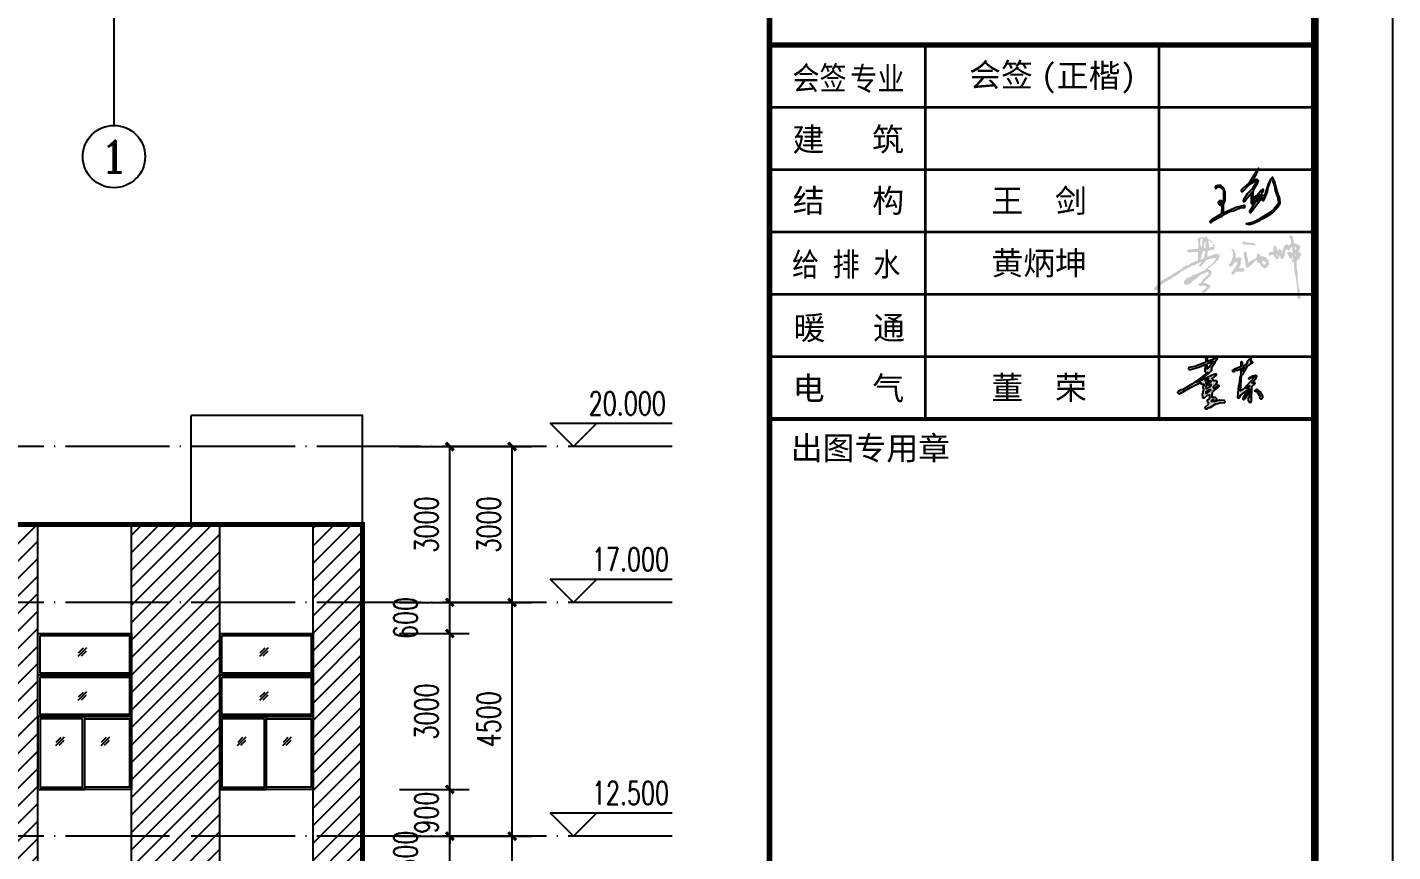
# Model space of a CAD drawing. Extents: x -4747 to 1060961, y -766984 to 396631.
# Drawn here: x 573979 to 600271, y -278072 to -262199 of the extents above; entities that cross this region are included whole.
import ezdxf
from ezdxf.enums import TextEntityAlignment as Align

# ---------------------------------------------------------------- set-up
doc = ezdxf.new("R2010")
doc.units = 0
doc.header["$LTSCALE"] = 1000
doc.header["$MEASUREMENT"] = 0
doc.linetypes.add('DOTE', pattern=[2.42, 2, -0.2, 0.02, -0.2])
doc.layers.get('0').update_dxf_attribs({"linetype": 'CONTINUOUS'})
doc.layers.get('DEFPOINTS').update_dxf_attribs({"linetype": 'CONTINUOUS'})
for name, color, linetype in [('AXIS', 3, 'CONTINUOUS'), ('AXIS_TEXT', 7, 'CONTINUOUS'), ('BZ_标准图框', 7, 'CONTINUOUS'), ('DIM_ELEV', 3, 'CONTINUOUS'), ('DIM_SYMB', 3, 'CONTINUOUS'), ('DOTE', 1, 'DOTE'), ('PUB_DIM', 3, 'CONTINUOUS'), ('PUB_TEXT', 7, 'CONTINUOUS'), ('PUB_TITLE', 4, 'CONTINUOUS'), ('TK_图框线_', 45, 'CONTINUOUS'), ('剖面填充', 147, 'CONTINUOUS'), ('窗户', 140, 'CONTINUOUS'), ('立面图', 41, 'CONTINUOUS'), ('立面轮廓线', 3, 'CONTINUOUS')]:
    doc.layers.add(name, color=color, linetype=linetype)
doc.styles.add('_TCH_AXIS', font='COMPLEX', dxfattribs={"bigfont": 'GBCBIG'})
doc.styles.add('_TCH_DIM', font='SIMPLEX', dxfattribs={"bigfont": 'GBCBIG'})
doc.styles.add('DIM_FONT', font='SIMPLEX', dxfattribs={"width": 0.7, "bigfont": 'GBCBIG'})
doc.styles.add('HT', font='simhei.ttf')
doc.dimstyles.new('DIMN150', dxfattribs={"dimscale": 1.5, "dimtxt": 300, "dimasz": 100, "dimexe": 250, "dimexo": 300, "dimgap": 150, "dimtad": 1, "dimdec": 0, "dimzin": 0, "dimtxsty": 'DIM_FONT', "dimblk": 'ARCHTICK', "dimcen": 0.09, "dimclrt": 7, "dimazin": 3, "dimtfac": 1, "dimtdec": 0, "dimtix": 1, "dimtmove": 0, "dimatfit": 3, "dimtolj": 1, "dimtzin": 0})

# ---------------------------------------------------------------- blocks, each defined once
blk = doc.blocks.new('DR')
at = {"linetype": 'CONTINUOUS'}
h = blk.add_hatch(color=256, dxfattribs=at)
h.dxf.hatch_style = 1
h.paths.add_polyline_path([(1911115.6, -440635.5), (1911118.6, -440635.5), (1911119.6, -440634.5), (1911120.6, -440636.5), (1911115.6, -440641.5), (1911113.6, -440641.5)], flags=16)
h.paths.add_polyline_path([(1911233.6, -440611.5), (1911234.6, -440610.5), (1911234.6, -440608.5), (1911231.6, -440607.5), (1911225.6, -440611.5), (1911225.6, -440613.5), (1911215.6, -440628.5), (1911214.6, -440633.5), (1911217.6, -440635.5), (1911221.6, -440631.5)], flags=17)
h.paths.add_polyline_path([(1911259.6, -440603.5), (1911257.6, -440602.5), (1911251.6, -440607.5), (1911260.6, -440610.5), (1911270.6, -440626.5), (1911267.6, -440629.5), (1911271.6, -440632.5), (1911274.6, -440632.5), (1911278.6, -440627.5), (1911278.6, -440624.5), (1911270.6, -440610.5), (1911262.6, -440603.5)])
h.paths.add_polyline_path([(1911106.6, -440603.5), (1911108.6, -440603.5), (1911109.6, -440602.5), (1911110.6, -440604.5), (1911096.6, -440615.5), (1911096.6, -440609.5)], flags=16)
h.paths.add_polyline_path([(1911233.6, -440591.5), (1911235.6, -440590.5), (1911235.6, -440593.5), (1911232.6, -440596.5), (1911225.6, -440599.5)], flags=16)
h.paths.add_polyline_path([(1911109.6, -440585.5), (1911111.6, -440585.5), (1911111.6, -440590.5), (1911107.6, -440594.5), (1911097.6, -440600.5), (1911096.6, -440592.5), (1911099.6, -440589.5)], flags=16)
h.paths.add_polyline_path([(1911107.6, -440573.5), (1911109.6, -440573.5), (1911111.6, -440575.5), (1911111.6, -440578.5), (1911096.6, -440585.5), (1911096.6, -440580.5)], flags=16)
h.paths.add_polyline_path([(1911103.6, -440569.5), (1911104.6, -440568.5), (1911099.6, -440573.5), (1911093.6, -440575.5), (1911099.6, -440570.5)], flags=16)
h.paths.add_polyline_path([(1911210.6, -440556.5), (1911208.6, -440555.5), (1911204.6, -440565.5), (1911202.6, -440585.5), (1911200.6, -440591.5), (1911197.6, -440628.5), (1911201.6, -440630.5), (1911205.6, -440625.5), (1911206.6, -440619.5), (1911214.6, -440615.5), (1911235.6, -440600.5), (1911234.6, -440628.5), (1911233.6, -440627.5), (1911231.6, -440629.5), (1911231.6, -440636.5), (1911235.6, -440643.5), (1911239.6, -440644.5), (1911242.6, -440639.5), (1911243.6, -440593.5), (1911254.6, -440583.5), (1911251.6, -440579.5), (1911246.6, -440582.5), (1911243.6, -440581.5), (1911256.6, -440568.5), (1911259.6, -440560.5), (1911255.6, -440557.5), (1911245.6, -440559.5), (1911232.6, -440567.5), (1911235.6, -440568.5), (1911240.6, -440565.5), (1911251.6, -440563.5), (1911215.6, -440602.5), (1911206.6, -440607.5)])
h.paths.add_polyline_path([(1911219.6, -440530.5), (1911220.6, -440530.5), (1911217.6, -440539.5), (1911213.6, -440543.5), (1911213.6, -440534.5)], flags=16)
h.paths.add_polyline_path([(1911237.6, -440514.5), (1911238.6, -440514.5)], flags=16)
h.paths.add_polyline_path([(1911118.6, -440511.5), (1911119.6, -440511.5), (1911119.6, -440514.5), (1911106.6, -440531.5), (1911102.6, -440533.5), (1911100.6, -440536.5), (1911098.6, -440536.5), (1911101.6, -440519.5)], flags=16)
h.paths.add_polyline_path([(1911243.6, -440499.5), (1911241.6, -440498.5), (1911228.6, -440512.5), (1911229.6, -440515.5), (1911223.6, -440523.5), (1911215.6, -440527.5), (1911213.6, -440526.5), (1911213.6, -440516.5), (1911210.6, -440512.5), (1911208.6, -440515.5), (1911207.6, -440530.5), (1911186.6, -440537.5), (1911180.6, -440542.5), (1911182.6, -440545.5), (1911187.6, -440545.5), (1911193.6, -440540.5), (1911197.6, -440540.5), (1911206.6, -440536.5), (1911208.6, -440553.5), (1911210.6, -440555.5), (1911214.6, -440554.5), (1911229.6, -440527.5), (1911246.6, -440516.5), (1911245.6, -440513.5), (1911240.6, -440511.5)])
h.paths.add_polyline_path([(1911131.6, -440496.5), (1911130.6, -440495.5), (1911127.6, -440496.5), (1911123.6, -440504.5), (1911101.6, -440512.5), (1911100.6, -440501.5), (1911097.6, -440497.5), (1911094.6, -440499.5), (1911095.6, -440513.5), (1911093.6, -440516.5), (1911060.6, -440529.5), (1911041.6, -440532.5), (1911040.6, -440536.5), (1911043.6, -440539.5), (1911073.6, -440531.5), (1911093.6, -440522.5), (1911092.6, -440544.5), (1911094.6, -440547.5), (1911100.6, -440548.5), (1911079.6, -440565.5), (1911050.6, -440585.5), (1911020.6, -440603.5), (1911016.6, -440603.5), (1911005.6, -440610.5), (1911004.6, -440612.5), (1911008.6, -440616.5), (1911017.6, -440613.5), (1911046.6, -440596.5), (1911078.6, -440580.5), (1911081.6, -440585.5), (1911089.6, -440585.5), (1911089.6, -440590.5), (1911087.6, -440592.5), (1911086.6, -440597.5), (1911088.6, -440599.5), (1911088.6, -440605.5), (1911085.6, -440608.5), (1911085.6, -440613.5), (1911083.6, -440617.5), (1911084.6, -440627.5), (1911086.6, -440629.5), (1911091.6, -440629.5), (1911101.6, -440621.5), (1911107.6, -440619.5), (1911107.6, -440631.5), (1911099.6, -440636.5), (1911099.6, -440639.5), (1911103.6, -440643.5), (1911103.6, -440650.5), (1911092.6, -440660.5), (1911096.6, -440665.5), (1911105.6, -440660.5), (1911109.6, -440660.5), (1911127.6, -440648.5), (1911135.6, -440647.5), (1911142.6, -440644.5), (1911154.6, -440645.5), (1911157.6, -440642.5), (1911155.6, -440638.5), (1911140.6, -440637.5), (1911122.6, -440642.5), (1911129.6, -440635.5), (1911130.6, -440632.5), (1911126.6, -440628.5), (1911115.6, -440628.5), (1911115.6, -440617.5), (1911118.6, -440609.5), (1911138.6, -440593.5), (1911138.6, -440590.5), (1911134.6, -440588.5), (1911122.6, -440599.5), (1911120.6, -440598.5), (1911120.6, -440593.5), (1911128.6, -440585.5), (1911131.6, -440580.5), (1911131.6, -440577.5), (1911127.6, -440574.5), (1911120.6, -440575.5), (1911116.6, -440566.5), (1911123.6, -440562.5), (1911129.6, -440556.5), (1911128.6, -440552.5), (1911115.6, -440556.5), (1911092.6, -440568.5), (1911066.6, -440579.5), (1911093.6, -440560.5), (1911105.6, -440550.5), (1911114.6, -440540.5), (1911114.6, -440536.5), (1911112.6, -440534.5), (1911125.6, -440515.5), (1911128.6, -440508.5), (1911133.6, -440503.5)])
at = {"linetype": 'CONTINUOUS', "elevation": 12800663}
for points in [[(1911131.6, -440496.5), (1911130.6, -440495.5), (1911127.6, -440496.5), (1911123.6, -440504.5), (1911101.6, -440512.5), (1911100.6, -440501.5), (1911097.6, -440497.5), (1911094.6, -440499.5), (1911095.6, -440513.5), (1911093.6, -440516.5), (1911060.6, -440529.5), (1911041.6, -440532.5), (1911040.6, -440536.5), (1911043.6, -440539.5), (1911073.6, -440531.5), (1911093.6, -440522.5), (1911092.6, -440544.5), (1911094.6, -440547.5), (1911100.6, -440548.5), (1911079.6, -440565.5), (1911050.6, -440585.5), (1911020.6, -440603.5), (1911016.6, -440603.5), (1911005.6, -440610.5), (1911004.6, -440612.5), (1911008.6, -440616.5), (1911017.6, -440613.5), (1911046.6, -440596.5), (1911078.6, -440580.5), (1911081.6, -440585.5), (1911089.6, -440585.5), (1911089.6, -440590.5), (1911087.6, -440592.5), (1911086.6, -440597.5), (1911088.6, -440599.5), (1911088.6, -440605.5), (1911085.6, -440608.5), (1911085.6, -440613.5), (1911083.6, -440617.5), (1911084.6, -440627.5), (1911086.6, -440629.5), (1911091.6, -440629.5), (1911101.6, -440621.5), (1911107.6, -440619.5), (1911107.6, -440631.5), (1911099.6, -440636.5), (1911099.6, -440639.5), (1911103.6, -440643.5), (1911103.6, -440650.5), (1911092.6, -440660.5), (1911096.6, -440665.5), (1911105.6, -440660.5), (1911109.6, -440660.5), (1911127.6, -440648.5), (1911135.6, -440647.5), (1911142.6, -440644.5), (1911154.6, -440645.5), (1911157.6, -440642.5), (1911155.6, -440638.5), (1911140.6, -440637.5), (1911122.6, -440642.5), (1911129.6, -440635.5), (1911130.6, -440632.5), (1911126.6, -440628.5), (1911115.6, -440628.5), (1911115.6, -440617.5), (1911118.6, -440609.5), (1911138.6, -440593.5), (1911138.6, -440590.5), (1911134.6, -440588.5), (1911122.6, -440599.5), (1911120.6, -440598.5), (1911120.6, -440593.5), (1911128.6, -440585.5), (1911131.6, -440580.5), (1911131.6, -440577.5), (1911127.6, -440574.5), (1911120.6, -440575.5), (1911116.6, -440566.5), (1911123.6, -440562.5), (1911129.6, -440556.5), (1911128.6, -440552.5), (1911115.6, -440556.5), (1911092.6, -440568.5), (1911066.6, -440579.5), (1911093.6, -440560.5), (1911105.6, -440550.5), (1911114.6, -440540.5), (1911114.6, -440536.5), (1911112.6, -440534.5), (1911125.6, -440515.5), (1911128.6, -440508.5), (1911133.6, -440503.5), (1911131.6, -440496.5)], [(1911118.6, -440511.5), (1911119.6, -440511.5), (1911119.6, -440514.5), (1911106.6, -440531.5), (1911102.6, -440533.5), (1911100.6, -440536.5), (1911098.6, -440536.5), (1911101.6, -440519.5), (1911118.6, -440511.5)], [(1911243.6, -440499.5), (1911241.6, -440498.5), (1911228.6, -440512.5), (1911229.6, -440515.5), (1911223.6, -440523.5), (1911215.6, -440527.5), (1911213.6, -440526.5), (1911213.6, -440516.5), (1911210.6, -440512.5), (1911208.6, -440515.5), (1911207.6, -440530.5), (1911186.6, -440537.5), (1911180.6, -440542.5), (1911182.6, -440545.5), (1911187.6, -440545.5), (1911193.6, -440540.5), (1911197.6, -440540.5), (1911206.6, -440536.5), (1911208.6, -440553.5), (1911210.6, -440555.5), (1911214.6, -440554.5), (1911229.6, -440527.5), (1911246.6, -440516.5), (1911245.6, -440513.5), (1911240.6, -440511.5), (1911243.6, -440499.5)], [(1911237.6, -440514.5), (1911238.6, -440514.5), (1911237.6, -440514.5)], [(1911103.6, -440569.5), (1911104.6, -440568.5), (1911099.6, -440573.5), (1911093.6, -440575.5), (1911099.6, -440570.5), (1911103.6, -440569.5)], [(1911210.6, -440556.5), (1911208.6, -440555.5), (1911204.6, -440565.5), (1911202.6, -440585.5), (1911200.6, -440591.5), (1911197.6, -440628.5), (1911201.6, -440630.5), (1911205.6, -440625.5), (1911206.6, -440619.5), (1911214.6, -440615.5), (1911235.6, -440600.5), (1911234.6, -440628.5), (1911233.6, -440627.5), (1911231.6, -440629.5), (1911231.6, -440636.5), (1911235.6, -440643.5), (1911239.6, -440644.5), (1911242.6, -440639.5), (1911243.6, -440593.5), (1911254.6, -440583.5), (1911251.6, -440579.5), (1911246.6, -440582.5), (1911243.6, -440581.5), (1911256.6, -440568.5), (1911259.6, -440560.5), (1911255.6, -440557.5), (1911245.6, -440559.5), (1911232.6, -440567.5), (1911235.6, -440568.5), (1911240.6, -440565.5), (1911251.6, -440563.5), (1911215.6, -440602.5), (1911206.6, -440607.5), (1911210.6, -440556.5)], [(1911219.6, -440530.5), (1911220.6, -440530.5), (1911217.6, -440539.5), (1911213.6, -440543.5), (1911213.6, -440534.5), (1911219.6, -440530.5)], [(1911107.6, -440573.5), (1911109.6, -440573.5), (1911111.6, -440575.5), (1911111.6, -440578.5), (1911096.6, -440585.5), (1911096.6, -440580.5), (1911107.6, -440573.5)], [(1911109.6, -440585.5), (1911111.6, -440585.5), (1911111.6, -440590.5), (1911107.6, -440594.5), (1911097.6, -440600.5), (1911096.6, -440592.5), (1911099.6, -440589.5), (1911109.6, -440585.5)], [(1911106.6, -440603.5), (1911108.6, -440603.5), (1911109.6, -440602.5), (1911110.6, -440604.5), (1911096.6, -440615.5), (1911096.6, -440609.5), (1911106.6, -440603.5)], [(1911233.6, -440611.5), (1911234.6, -440610.5), (1911234.6, -440608.5), (1911231.6, -440607.5), (1911225.6, -440611.5), (1911225.6, -440613.5), (1911215.6, -440628.5), (1911214.6, -440633.5), (1911217.6, -440635.5), (1911221.6, -440631.5), (1911233.6, -440611.5)], [(1911233.6, -440591.5), (1911235.6, -440590.5), (1911235.6, -440593.5), (1911232.6, -440596.5), (1911225.6, -440599.5), (1911233.6, -440591.5)], [(1911259.6, -440603.5), (1911257.6, -440602.5), (1911251.6, -440607.5), (1911260.6, -440610.5), (1911270.6, -440626.5), (1911267.6, -440629.5), (1911271.6, -440632.5), (1911274.6, -440632.5), (1911278.6, -440627.5), (1911278.6, -440624.5), (1911270.6, -440610.5), (1911262.6, -440603.5), (1911259.6, -440603.5)], [(1911115.6, -440635.5), (1911118.6, -440635.5), (1911119.6, -440634.5), (1911120.6, -440636.5), (1911115.6, -440641.5), (1911113.6, -440641.5), (1911115.6, -440635.5)]]:
    blk.add_lwpolyline(points, dxfattribs=at)
blk = doc.blocks.new('WJ')
at = {"linetype": 'CONTINUOUS'}
h = blk.add_hatch(color=0, dxfattribs=at)
h.dxf.hatch_style = 1
h.paths.add_polyline_path([(170, 444), (169, 445), (166, 443), (169, 440), (169, 410), (167, 408), (164, 412), (160, 413), (156, 409), (157, 404), (160, 408), (163, 408), (165, 404), (161, 403), (159, 406), (158, 403), (161, 400), (165, 401), (164, 379), (139, 364), (134, 359), (137, 356), (145, 363), (163, 373), (164, 371), (170, 377), (186, 385), (195, 387), (212, 394), (224, 395), (224, 400), (204, 396), (167, 380), (169, 387), (169, 403), (174, 413), (174, 434)])
h.paths.add_polyline_path([(163, 451), (162, 452), (155, 452), (149, 449), (148, 447), (150, 443), (155, 448), (160, 448), (168, 444), (169, 446)])
h.paths.add_polyline_path([(300, 463), (299, 464), (297, 464), (296, 461), (300, 450), (302, 438), (308, 423), (311, 410), (310, 405), (299, 391), (290, 383), (257, 363), (246, 358), (228, 353), (236, 352), (247, 355), (279, 371), (295, 382), (308, 395), (315, 406), (314, 418), (307, 437)])
h.paths.add_polyline_path([(260, 495), (259, 496), (254, 491), (250, 482), (235, 459), (219, 444), (215, 439), (216, 436), (219, 436), (237, 455), (247, 461), (254, 463), (251, 455), (244, 444), (230, 430), (220, 413), (221, 411), (223, 411), (242, 435), (240, 425), (240, 406), (243, 404), (246, 407), (249, 419), (253, 419), (262, 428), (236, 385), (239, 382), (268, 420), (270, 421), (269, 414), (271, 412), (274, 415), (282, 436), (284, 447), (292, 467), (294, 469), (298, 464), (299, 467), (296, 472), (294, 472), (290, 468), (285, 458), (274, 423), (273, 426), (268, 425), (256, 411), (264, 423), (272, 440), (270, 442), (266, 439), (256, 426), (246, 421), (244, 411), (246, 441), (257, 458), (259, 464), (256, 467), (252, 467), (241, 462), (253, 480)])
at = {"color": 0, "linetype": 'CONTINUOUS', "elevation": 16083978}
for points in [[(260, 495), (259, 496), (254, 491), (250, 482), (235, 459), (219, 444), (215, 439), (216, 436), (219, 436), (237, 455), (247, 461), (254, 463), (251, 455), (244, 444), (230, 430), (220, 413), (221, 411), (223, 411), (242, 435), (240, 425), (240, 406), (243, 404), (246, 407), (249, 419), (253, 419), (262, 428), (236, 385), (239, 382), (268, 420), (270, 421), (269, 414), (271, 412), (274, 415), (282, 436), (284, 447), (292, 467), (294, 469), (298, 464), (299, 467), (296, 472), (294, 472), (290, 468), (285, 458), (274, 423), (273, 426), (268, 425), (256, 411), (264, 423), (272, 440), (270, 442), (266, 439), (256, 426), (246, 421), (244, 411), (246, 441), (257, 458), (259, 464), (256, 467), (252, 467), (241, 462), (253, 480), (260, 495)], [(300, 463), (299, 464), (297, 464), (296, 461), (300, 450), (302, 438), (308, 423), (311, 410), (310, 405), (299, 391), (290, 383), (257, 363), (246, 358), (228, 353), (236, 352), (247, 355), (279, 371), (295, 382), (308, 395), (315, 406), (314, 418), (307, 437), (300, 463)], [(170, 444), (169, 445), (166, 443), (169, 440), (169, 410), (167, 408), (164, 412), (160, 413), (156, 409), (157, 404), (160, 408), (163, 408), (165, 404), (161, 403), (159, 406), (158, 403), (161, 400), (165, 401), (164, 379), (139, 364), (134, 359), (137, 356), (145, 363), (163, 373), (164, 371), (170, 377), (186, 385), (195, 387), (212, 394), (224, 395), (224, 400), (204, 396), (167, 380), (169, 387), (169, 403), (174, 413), (174, 434), (170, 444)], [(163, 451), (162, 452), (155, 452), (149, 449), (148, 447), (150, 443), (155, 448), (160, 448), (168, 444), (169, 446), (163, 451)]]:
    blk.add_lwpolyline(points, dxfattribs=at)
blk = doc.blocks.new('A$C56AF2822')
at = {"linetype": 'CONTINUOUS', "xscale": 5, "yscale": 5, "zscale": 5}
blk.add_blockref('WJ', (-107, -2513), dxfattribs=at)
blk = doc.blocks.new('A$C7A596D73')
at = {"linetype": 'CONTINUOUS'}
h = blk.add_hatch(color=256, dxfattribs=at)
h.paths.add_polyline_path([(-528, 449), (-608, 419), (-653, 389), (-668, 389), (-718, 364), (-743, 339), (-848, 279), (-853, 269), (-998, 189), (-1088, 99), (-1093, 94), (-1088, 69), (-1073, 64), (-1043, 74), (-1038, 84), (-1048, 94), (-998, 144), (-788, 269), (-748, 304), (-603, 384), (-573, 389), (-508, 424), (-483, 429), (-493, 409), (-518, 389), (-508, 374), (-493, 369), (-423, 454), (-363, 474), (-293, 484), (-333, 419), (-453, 319), (-568, 269), (-583, 269), (-643, 229), (-663, 229), (-708, 184), (-708, 154), (-683, 134), (-633, 149), (-593, 189), (-548, 214), (-498, 264), (-403, 304), (-388, 289), (-398, 264), (-453, 219), (-493, 159), (-523, 144), (-518, 129), (-503, 119), (-453, 129), (-413, 109), (-453, 69), (-478, 59), (-478, 44), (-468, 34), (-438, 39), (-373, 104), (-373, 124), (-403, 149), (-418, 149), (-428, 159), (-458, 159), (-453, 174), (-368, 254), (-353, 279), (-358, 314), (-373, 329), (-403, 339), (-288, 439), (-263, 469), (-248, 509), (-263, 529), (-278, 529), (-288, 539), (-408, 494), (-408, 544), (-398, 569), (-368, 584), (-338, 584), (-318, 599), (-313, 644), (-333, 674), (-338, 669), (-328, 629), (-383, 614), (-398, 704), (-383, 704), (-348, 669), (-333, 674), (-368, 709), (-408, 729), (-408, 739), (-423, 754), (-453, 744), (-503, 749), (-518, 739), (-518, 724), (-533, 724), (-543, 714), (-523, 699), (-523, 614), (-533, 599), (-653, 589), (-668, 579), (-668, 564), (-653, 554), (-528, 559)])
h.paths.add_polyline_path([(-463, 569), (-438, 574), (-433, 564), (-453, 484), (-463, 469), (-493, 464), (-503, 464), (-488, 479), (-483, 519)], flags=16)
h.paths.add_polyline_path([(-488, 609), (-498, 669), (-498, 714), (-488, 729), (-463, 729), (-478, 684), (-473, 659)], flags=16)
h.paths.add_polyline_path([(-453, 609), (-448, 644), (-443, 684), (-433, 699), (-428, 614)], flags=16)
h.paths.add_polyline_path([(-23, 434), (-23, 414), (-38, 379), (-103, 284), (-88, 264), (-73, 269), (-43, 304), (57, 304), (72, 334), (47, 354), (-3, 349), (22, 399), (17, 429), (32, 474), (7, 489), (-23, 484), (-43, 469), (-43, 534), (-83, 599), (-103, 584), (-78, 559), (-78, 504), (-98, 444), (-113, 414), (-128, 404), (-133, 399), (-133, 384), (-103, 369), (-88, 379), (-58, 424)])
h.paths.add_polyline_path([(87, 369), (97, 359), (117, 359), (232, 464), (222, 444), (247, 419), (267, 419), (272, 389), (322, 349), (347, 354), (387, 404), (377, 429), (382, 444), (342, 489), (302, 504), (272, 504), (272, 524), (242, 539), (227, 524), (227, 489), (212, 474), (147, 444), (122, 414), (92, 554), (82, 564), (62, 559), (57, 554), (57, 509), (67, 489)])
h.paths.add_polyline_path([(292, 419), (302, 439), (297, 449), (312, 449), (342, 424), (347, 409), (337, 409), (322, 389)], flags=16)
h.paths.add_polyline_path([(187, 649), (197, 634), (207, 644), (207, 659), (197, 669), (147, 679), (92, 679), (57, 694), (47, 689), (42, 684), (42, 669), (62, 654)])
h.paths.add_polyline_path([(507, 579), (482, 579), (477, 629), (467, 639), (452, 639), (437, 609), (437, 559), (402, 564), (382, 539), (377, 534), (387, 504), (407, 519), (437, 524), (477, 464), (492, 464), (507, 479), (522, 519), (532, 479), (557, 464), (582, 504), (592, 574), (602, 594), (642, 574), (657, 609), (677, 629), (687, 549), (672, 544), (652, 569), (612, 549), (647, 484), (667, 469), (687, 489), (682, 509), (692, 509), (692, 469), (672, 459), (687, 429), (702, 424), (712, 284), (727, 239), (747, 64), (747, -31), (767, -51), (792, -31), (777, 29), (777, 74), (767, 89), (752, 179), (752, 289), (737, 364), (737, 449), (762, 459), (782, 484), (777, 499), (792, 514), (792, 544), (757, 559), (787, 619), (777, 639), (737, 664), (702, 674), (702, 704), (687, 739), (692, 749), (667, 779), (652, 774), (647, 749), (667, 704), (667, 669), (632, 639), (612, 659), (587, 649), (557, 579), (552, 524), (542, 584), (512, 594)])
h.paths.add_polyline_path([(497, 539), (487, 509), (477, 519), (477, 529)], flags=16)
h.paths.add_polyline_path([(717, 599), (717, 624), (737, 609), (727, 584)], flags=16)
h.paths.add_polyline_path([(722, 529), (737, 524), (727, 504), (722, 514)], flags=16)
blk = doc.blocks.new('_ARCHTICK')
at = {"color": 0, "linetype": 'BYBLOCK', "const_width": 0.4}
blk.add_lwpolyline([(-0.5, -0.5), (0.5, 0.5)], dxfattribs=at)
blk = doc.blocks.new('*D586')
at = {"layer": 'DEFPOINTS', "color": 0}
for p in [(580697, -277772), (582114, -277772), (580697, -278372)]:
    blk.add_point(p, dxfattribs=at)
at = {"layer": 'PUB_DIM', "color": 0}
for p, q in [((581147, -277772), (582489, -277772)), ((582114, -278372), (582114, -277772)), ((581147, -278372), (582489, -278372))]:
    blk.add_line(p, q, dxfattribs=at)
at = {"layer": 'PUB_DIM', "color": 0, "xscale": 150, "yscale": 150, "zscale": 150}
for p, rotation in [((582114, -277772), 90), ((582114, -278372), 270)]:
    blk.add_blockref('_ARCHTICK', p, dxfattribs=dict(at, rotation=rotation))
at = {"layer": 'PUB_DIM', "color": 7, "insert": (581263, -278072), "char_height": 450, "attachment_point": 5, "rotation": 90, "style": 'DIM_FONT'}
blk.add_mtext('\\A1;600', dxfattribs=at)
blk = doc.blocks.new('*D587')
at = {"layer": 'DEFPOINTS', "color": 0}
for p in [(580697, -276872), (582114, -276872), (580697, -277772)]:
    blk.add_point(p, dxfattribs=at)
at = {"layer": 'PUB_DIM', "color": 0}
for p, q in [((582114, -276872), (582114, -276722)), ((581147, -276872), (582489, -276872)), ((582114, -277772), (582114, -276872)), ((581147, -277772), (582489, -277772)), ((582114, -277772), (582114, -277922))]:
    blk.add_line(p, q, dxfattribs=at)
at = {"layer": 'PUB_DIM', "color": 0, "xscale": 150, "yscale": 150, "zscale": 150}
for p, rotation in [((582114, -276872), 270), ((582114, -277772), 90)]:
    blk.add_blockref('_ARCHTICK', p, dxfattribs=dict(at, rotation=rotation))
at = {"layer": 'PUB_DIM', "color": 7, "insert": (581664, -277322), "char_height": 450, "attachment_point": 5, "rotation": 90, "style": 'DIM_FONT'}
blk.add_mtext('\\A1;900', dxfattribs=at)
blk = doc.blocks.new('*D588')
at = {"layer": 'DEFPOINTS', "color": 0}
for p in [(580697, -273872), (582114, -273872), (580697, -276872)]:
    blk.add_point(p, dxfattribs=at)
at = {"layer": 'PUB_DIM', "color": 0}
for p, q in [((581147, -273872), (582489, -273872)), ((582114, -276872), (582114, -273872)), ((581147, -276872), (582489, -276872))]:
    blk.add_line(p, q, dxfattribs=at)
at = {"layer": 'PUB_DIM', "color": 0, "xscale": 150, "yscale": 150, "zscale": 150}
for p, rotation in [((582114, -273872), 90), ((582114, -276872), 270)]:
    blk.add_blockref('_ARCHTICK', p, dxfattribs=dict(at, rotation=rotation))
at = {"layer": 'PUB_DIM', "color": 7, "insert": (581664, -275372), "char_height": 450, "attachment_point": 5, "rotation": 90, "style": 'DIM_FONT'}
blk.add_mtext('\\A1;3000', dxfattribs=at)
blk = doc.blocks.new('*D589')
at = {"layer": 'DEFPOINTS', "color": 0}
for p in [(580697, -273272), (582114, -273272), (580697, -273872)]:
    blk.add_point(p, dxfattribs=at)
at = {"layer": 'PUB_DIM', "color": 0}
for p, q in [((581147, -273272), (582489, -273272)), ((582114, -273872), (582114, -273272)), ((581147, -273872), (582489, -273872))]:
    blk.add_line(p, q, dxfattribs=at)
at = {"layer": 'PUB_DIM', "color": 0, "xscale": 150, "yscale": 150, "zscale": 150}
for p, rotation in [((582114, -273272), 90), ((582114, -273872), 270)]:
    blk.add_blockref('_ARCHTICK', p, dxfattribs=dict(at, rotation=rotation))
at = {"layer": 'PUB_DIM', "color": 7, "insert": (581263, -273572), "char_height": 450, "attachment_point": 5, "rotation": 90, "style": 'DIM_FONT'}
blk.add_mtext('\\A1;600', dxfattribs=at)
blk = doc.blocks.new('*D590')
at = {"layer": 'DEFPOINTS', "color": 0}
for p in [(580697, -270272), (582114, -270272), (580697, -273272)]:
    blk.add_point(p, dxfattribs=at)
at = {"layer": 'PUB_DIM', "color": 0}
for p, q in [((581147, -270272), (582489, -270272)), ((582114, -273272), (582114, -270272)), ((581147, -273272), (582489, -273272))]:
    blk.add_line(p, q, dxfattribs=at)
at = {"layer": 'PUB_DIM', "color": 0, "xscale": 150, "yscale": 150, "zscale": 150}
for p, rotation in [((582114, -270272), 90), ((582114, -273272), 270)]:
    blk.add_blockref('_ARCHTICK', p, dxfattribs=dict(at, rotation=rotation))
at = {"layer": 'PUB_DIM', "color": 7, "insert": (581664, -271772), "char_height": 450, "attachment_point": 5, "rotation": 90, "style": 'DIM_FONT'}
blk.add_mtext('\\A1;3000', dxfattribs=at)
blk = doc.blocks.new('*D593')
at = {"layer": 'DEFPOINTS', "color": 0}
for p in [(580697, -277772), (583314, -277772), (580697, -283772)]:
    blk.add_point(p, dxfattribs=at)
at = {"layer": 'PUB_DIM', "color": 0}
for p, q in [((581147, -277772), (583689, -277772)), ((583314, -283772), (583314, -277772)), ((581147, -283772), (583689, -283772))]:
    blk.add_line(p, q, dxfattribs=at)
at = {"layer": 'PUB_DIM', "color": 0, "xscale": 150, "yscale": 150, "zscale": 150}
for p, rotation in [((583314, -277772), 90), ((583314, -283772), 270)]:
    blk.add_blockref('_ARCHTICK', p, dxfattribs=dict(at, rotation=rotation))
at = {"layer": 'PUB_DIM', "color": 7, "insert": (582864, -280772), "char_height": 450, "attachment_point": 5, "rotation": 90, "style": 'DIM_FONT'}
blk.add_mtext('\\A1;6000', dxfattribs=at)
blk = doc.blocks.new('*D594')
at = {"layer": 'DEFPOINTS', "color": 0}
for p in [(580697, -273272), (583314, -273272), (580697, -277772)]:
    blk.add_point(p, dxfattribs=at)
at = {"layer": 'PUB_DIM', "color": 0}
for p, q in [((581147, -273272), (583689, -273272)), ((583314, -277772), (583314, -273272)), ((581147, -277772), (583689, -277772))]:
    blk.add_line(p, q, dxfattribs=at)
at = {"layer": 'PUB_DIM', "color": 0, "xscale": 150, "yscale": 150, "zscale": 150}
for p, rotation in [((583314, -273272), 90), ((583314, -277772), 270)]:
    blk.add_blockref('_ARCHTICK', p, dxfattribs=dict(at, rotation=rotation))
at = {"layer": 'PUB_DIM', "color": 7, "insert": (582864, -275522), "char_height": 450, "attachment_point": 5, "rotation": 90, "style": 'DIM_FONT'}
blk.add_mtext('\\A1;4500', dxfattribs=at)
blk = doc.blocks.new('*D595')
at = {"layer": 'DEFPOINTS', "color": 0}
for p in [(580697, -270272), (583314, -270272), (580697, -273272)]:
    blk.add_point(p, dxfattribs=at)
at = {"layer": 'PUB_DIM', "color": 0}
for p, q in [((581147, -270272), (583689, -270272)), ((583314, -273272), (583314, -270272)), ((581147, -273272), (583689, -273272))]:
    blk.add_line(p, q, dxfattribs=at)
at = {"layer": 'PUB_DIM', "color": 0, "xscale": 150, "yscale": 150, "zscale": 150}
for p, rotation in [((583314, -270272), 90), ((583314, -273272), 270)]:
    blk.add_blockref('_ARCHTICK', p, dxfattribs=dict(at, rotation=rotation))
at = {"layer": 'PUB_DIM', "color": 7, "insert": (582864, -271772), "char_height": 450, "attachment_point": 5, "rotation": 90, "style": 'DIM_FONT'}
blk.add_mtext('\\A1;3000', dxfattribs=at)

msp = doc.modelspace()

# ---------------------------------------------------------------- hatches: boundary and pattern name
at = {"layer": '剖面填充'}
h = msp.add_hatch(dxfattribs=at)
h.set_pattern_fill('ANSI31', color=256, scale=150, style=0)
h.set_pattern_definition([(45, (0, 0), (-168.3798, 168.3798), [])])
h.paths.add_polyline_path([(570683.9, -271771.9), (568983.9, -271771.9), (568983.9, -289286), (570683.9, -289430.8)])
h.paths.add_polyline_path([(574183.9, -271771.9), (572483.9, -271771.9), (572483.9, -290421.9), (574183.9, -290421.9)])
h.paths.add_polyline_path([(577683.9, -271771.9), (575983.9, -271771.9), (575983.9, -290421.9), (577683.9, -290421.9)])
h.paths.add_polyline_path([(580433.9, -271771.9), (579483.9, -271771.9), (579483.9, -290421.9), (580433.9, -290421.9)])

# ---------------------------------------------------------------- linework, layer by layer
at = {"layer": 'AXIS'}
msp.add_line((575647.3, -258087.8), (575647.3, -264087.8), dxfattribs=at)
msp.add_circle((575647.3, -264687.8), 600, dxfattribs=at)
at = {"layer": 'BZ_标准图框'}
for points, const_width in [([(588270.8, -331314.3), (588270.8, -208164.3)], 105), ([(588270.8, -262539.3), (598770.8, -262539.3)], 105), ([(591270.8, -262539.3), (591270.8, -269739.3)], 52.5), ([(595770.8, -262539.3), (595770.8, -269739.3)], 52.5), ([(598770.8, -263739.3), (588270.8, -263739.3)], 52.5), ([(598770.8, -264939.3), (588270.8, -264939.3)], 52.5), ([(598770.8, -266139.3), (588270.8, -266139.3)], 52.5), ([(598770.8, -267339.3), (588270.8, -267339.3)], 52.5), ([(598770.8, -268539.3), (588270.8, -268539.3)], 52.5), ([(598770.8, -269739.3), (588270.8, -269739.3)], 75)]:
    msp.add_lwpolyline(points, dxfattribs=dict(at, const_width=const_width))
at = {"layer": 'DIM_ELEV'}
for p, q in [((584497, -270271.9), (584047, -269821.9)), ((584047, -269821.9), (586394.5, -269821.9)), ((584497, -270271.9), (584947, -269821.9)), ((584497, -273271.9), (584047, -272821.9)), ((584047, -272821.9), (586394.5, -272821.9)), ((584497, -273271.9), (584947, -272821.9)), ((584497, -277771.9), (584047, -277321.9)), ((584047, -277321.9), (586394.5, -277321.9)), ((584497, -277771.9), (584947, -277321.9))]:
    msp.add_line(p, q, dxfattribs=at)
at = {"layer": 'DIM_SYMB'}
for points in [[(574458.5, -276175.4, 0, 0, 0), (574645.5, -276175.4, 40, 0, 0), (574795.5, -276175.4, 0, 0, 0)], [(575648.5, -276175.4, 0, 0, 0), (575461.5, -276175.4, 40, 0, 0), (575311.5, -276175.4, 0, 0, 0)], [(577958.5, -276175.4, 0, 0, 0), (578145.5, -276175.4, 40, 0, 0), (578295.5, -276175.4, 0, 0, 0)], [(579148.5, -276175.4, 0, 0, 0), (578961.5, -276175.4, 40, 0, 0), (578811.5, -276175.4, 0, 0, 0)]]:
    msp.add_lwpolyline(points, format="xyseb", dxfattribs=at)
at = {"layer": 'DOTE'}
for points in [[(586394.5, -270271.9), (531862.1, -270271.9)], [(586394.5, -273271.9), (531862.1, -273271.9)], [(586394.5, -273271.9), (531862.1, -273271.9)], [(586394.5, -277771.9), (531862.1, -277771.9)]]:
    msp.add_lwpolyline(points, dxfattribs=at)
at = {"layer": 'PUB_TITLE'}
msp.add_lwpolyline([(421920.8, -332814.3), (600270.8, -332814.3), (600270.8, -206664.3), (421920.8, -206664.3)], close=True, dxfattribs=at)
at = {"layer": 'PUB_TITLE', "const_width": 150}
msp.add_lwpolyline([(425670.8, -331314.3), (598770.8, -331314.3), (598770.8, -208164.3), (425670.8, -208164.3)], close=True, dxfattribs=at)
at = {"layer": '窗户'}
for points in [[(574183.9, -273871.9), (575983.9, -273871.9), (575983.9, -276871.9), (574183.9, -276871.9)], [(574183.9, -273871.9), (575983.9, -273871.9), (575983.9, -274671.9), (574183.9, -274671.9)], [(574223.9, -273911.9), (575943.9, -273911.9), (575943.9, -274631.9), (574223.9, -274631.9)], [(577683.9, -273871.9), (579483.9, -273871.9), (579483.9, -276871.9), (577683.9, -276871.9)], [(577683.9, -273871.9), (579483.9, -273871.9), (579483.9, -274671.9), (577683.9, -274671.9)], [(577723.9, -273911.9), (579443.9, -273911.9), (579443.9, -274631.9), (577723.9, -274631.9)], [(574183.9, -274671.9), (575983.9, -274671.9), (575983.9, -275471.9), (574183.9, -275471.9)], [(574223.9, -274711.9), (575943.9, -274711.9), (575943.9, -275431.9), (574223.9, -275431.9)], [(577683.9, -274671.9), (579483.9, -274671.9), (579483.9, -275471.9), (577683.9, -275471.9)], [(577723.9, -274711.9), (579443.9, -274711.9), (579443.9, -275431.9), (577723.9, -275431.9)], [(575083.9, -275471.9), (574183.9, -275471.9), (574183.9, -276871.9), (575083.9, -276871.9)], [(575043.9, -275511.9), (574223.9, -275511.9), (574223.9, -276831.9), (575043.9, -276831.9)], [(575083.9, -275471.9), (575983.9, -275471.9), (575983.9, -276871.9), (575083.9, -276871.9)], [(578583.9, -275471.9), (577683.9, -275471.9), (577683.9, -276871.9), (578583.9, -276871.9)], [(578543.9, -275511.9), (577723.9, -275511.9), (577723.9, -276831.9), (578543.9, -276831.9)], [(578583.9, -275471.9), (579483.9, -275471.9), (579483.9, -276871.9), (578583.9, -276871.9)]]:
    msp.add_lwpolyline(points, close=True, dxfattribs=at)
for points in [[(575117.5, -274147.1), (574950.8, -274313.9)], [(575053.4, -274154.7), (574958.4, -274249.8)], [(575110, -274211.3), (575014.9, -274306.3)], [(578617.5, -274147.1), (578450.8, -274313.9)], [(578553.4, -274154.7), (578458.4, -274249.8)], [(578610, -274211.3), (578514.9, -274306.3)], [(574183.9, -274671.9), (575983.9, -274671.9)], [(577683.9, -274671.9), (579483.9, -274671.9)], [(575117.5, -274996.4), (574950.8, -275163.2)], [(575053.4, -275004), (574958.4, -275099)], [(578617.5, -274996.4), (578450.8, -275163.2)], [(578553.4, -275004), (578458.4, -275099)], [(575110, -275060.6), (575014.9, -275155.6)], [(578610, -275060.6), (578514.9, -275155.6)], [(574183.9, -275471.9), (575983.9, -275471.9)], [(575083.9, -275511.9), (575943.9, -275511.9), (575943.9, -276831.9), (575083.9, -276831.9)], [(577683.9, -275471.9), (579483.9, -275471.9)], [(578583.9, -275511.9), (579443.9, -275511.9), (579443.9, -276831.9), (578583.9, -276831.9)], [(574689.4, -275865.2), (574522.7, -276031.9)], [(574625.3, -275872.8), (574530.2, -275967.8)], [(574681.8, -275929.3), (574586.8, -276024.4)], [(575562.1, -275865.2), (575395.3, -276031.9)], [(575497.9, -275872.8), (575402.9, -275967.8)], [(575554.5, -275929.3), (575459.5, -276024.4)], [(578189.4, -275865.2), (578022.7, -276031.9)], [(578125.3, -275872.8), (578030.2, -275967.8)], [(578181.8, -275929.3), (578086.8, -276024.4)], [(579062.1, -275865.2), (578895.3, -276031.9)], [(578997.9, -275872.8), (578902.9, -275967.8)], [(579054.5, -275929.3), (578959.5, -276024.4)]]:
    msp.add_lwpolyline(points, dxfattribs=at)
at = {"layer": '立面图'}
for points in [[(577133.9, -271771.9), (577133.9, -269671.9)], [(580433.9, -271771.9), (580433.9, -269671.9), (577133.9, -269671.9)], [(580433.9, -271771.9), (566433.9, -271771.9)], [(574183.9, -290421.9), (574183.9, -271771.9)], [(575983.9, -290421.9), (575983.9, -271771.9)], [(577683.9, -290421.9), (577683.9, -271771.9)], [(579483.9, -290421.9), (579483.9, -271771.9)]]:
    msp.add_lwpolyline(points, dxfattribs=at)
at = {"layer": '立面轮廓线', "const_width": 100}
msp.add_lwpolyline([(580433.9, -290421.9), (580433.9, -271771.9), (566433.9, -271771.9), (566433.9, -269671.9), (559233.9, -269671.9), (559233.9, -271771.9), (538233.9, -271771.9), (538233.9, -290421.9)], dxfattribs=at)
at = {"layer": '立面轮廓线'}
msp.add_lwpolyline([(580433.9, -290421.9), (580433.9, -271771.9)], dxfattribs=at)

# ---------------------------------------------------------------- block references
for name, p, xscale, yscale, zscale in [('A$C56AF2822', (595902.9, -264863.3, -120629835), 1.5, 1.5, 1.5), ('A$C7A596D73', (597314.2, -267362.3), 1.5, 1.5, 1.5), ('DR', (-10869901.9, 2374444.1, -76803978), 6, 6, 6)]:
    msp.add_blockref(name, p, dxfattribs=dict(xscale=xscale, yscale=yscale, zscale=zscale))

# ---------------------------------------------------------------- texts
at = {"layer": 'AXIS_TEXT', "style": '_TCH_AXIS', "width": 2.211009}
msp.add_text('1', height=612, dxfattribs=at).set_placement((575359.6, -264993.8), (575934.9, -264993.8), align=Align.FIT)
at = {"layer": 'BZ_标准图框', "style": 'HT', "width": 0.85}
for s, p in [('会签', (588711.6, -263401.4)), ('专业', (589825.8, -263414.3)), ('给 排 水', (588704.8, -266987.5))]:
    msp.add_text(s, height=450, dxfattribs=at).set_placement(p)
at = {"layer": 'BZ_标准图框', "style": 'HT'}
for s, p in [('会签', (592114.7, -263340.3)), ('(正楷)', (593495.9, -263354.3)), ('建   筑', (588711.7, -264583.2)), ('结   构', (588718.6, -265761)), ('暖   通', (588732.1, -268211.3)), ('电   气', (588717.4, -269373.1)), ('出图专用章', (588677.9, -270527.6))]:
    msp.add_text(s, height=450, dxfattribs=at).set_placement(p)
at = {"layer": 'PUB_TEXT', "style": '_TCH_DIM', "width": 0.705882}
for s, p in [('20.000', (584789.5, -269664.4)), ('17.000', (584849.5, -272664.4)), ('12.500', (584849.5, -277164.4))]:
    msp.add_text(s, height=446.25, dxfattribs=at).set_placement(p)
at = {"layer": 'TK_图框线_', "style": 'HT'}
for s, p in [('王  剑', (592542.1, -265763.5)), ('黄炳坤', (592542.1, -266963.5)), ('董  荣', (592542.1, -269363.5))]:
    msp.add_text(s, height=450, dxfattribs=at).set_placement(p)

# ---------------------------------------------------------------- dimensions: what is measured, and where the dimension line sits
at = {"layer": 'PUB_DIM'}
for p1, p2, distance, picture, middle in [((580697.4, -273271.9), (580697.4, -270271.9), -1416.4, '*D590', (581663.8, -271771.9)), ((580697.4, -273271.9), (580697.4, -270271.9), -2616.4, '*D595', (582863.8, -271771.9)), ((580697.4, -277771.9), (580697.4, -273271.9), -2616.4, '*D594', (582863.8, -275521.9)), ((580697.4, -276871.9), (580697.4, -273871.9), -1416.4, '*D588', (581663.8, -275371.9)), ((580697.4, -277771.9), (580697.4, -276871.9), -1416.4, '*D587', (581663.8, -277321.9)), ((580697.4, -283771.9), (580697.4, -277771.9), -2616.4, '*D593', (582863.8, -280771.9))]:
    dim = msp.add_aligned_dim(p1=p1, p2=p2, distance=distance, dimstyle='DIMN150', dxfattribs=at)
    dim.commit()
    dim.dimension.update_dxf_attribs({"geometry": picture, "text_midpoint": middle})
for base, p1, p2, picture, middle in [((582113.8, -273271.9), (580697.4, -273871.9), (580697.4, -273271.9), '*D589', (581262.6, -273571.9)), ((582113.8, -277771.9), (580697.4, -278371.9), (580697.4, -277771.9), '*D586', (581262.6, -278071.9))]:
    dim = msp.add_linear_dim(base=base, p1=p1, p2=p2, angle=90, dimstyle='DIMN150', dxfattribs=at)
    dim.commit()
    dim.dimension.update_dxf_attribs({"geometry": picture, "text_midpoint": middle, "dimtype": 129})

doc.saveas('drawing.dxf')
